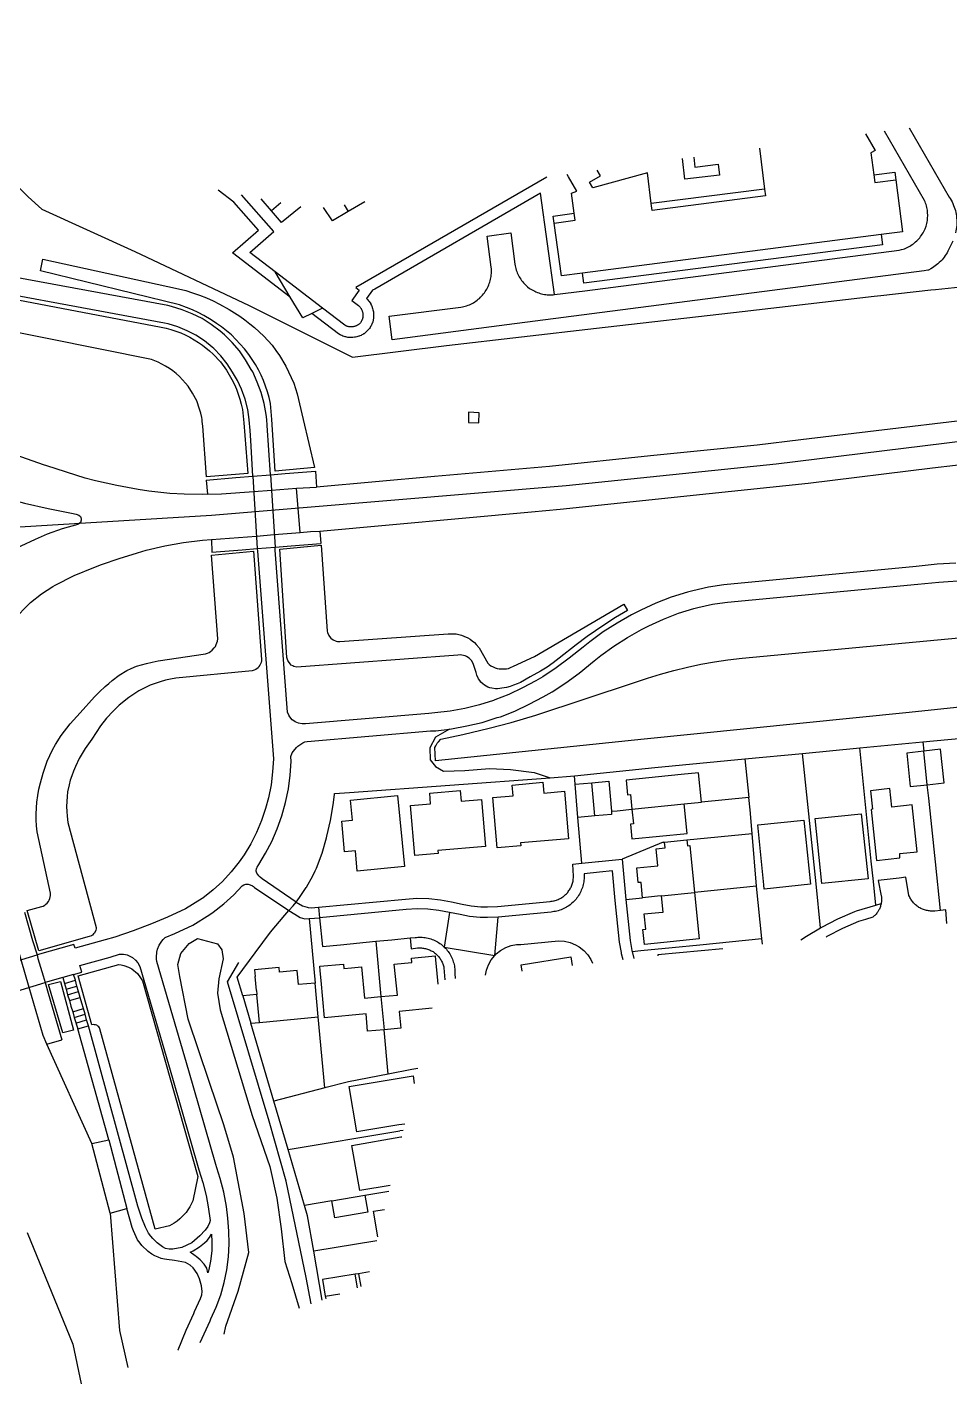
# Model space of a CAD drawing. Header units: millimetres. Extents: x 111502 to 977541, y 8702 to 1044108.
# Drawn here: x 974861.7 to 975017.2, y 473796.1 to 474024.7 of the extents above; entities that cross this region are included whole.
import ezdxf

# ---------------------------------------------------------------- set-up
doc = ezdxf.new("R2010")
doc.units = ezdxf.units.MM
doc.header["$LTSCALE"] = 0.25
doc.layers.add('X HVSS Site Background', color=8, linetype='Continuous')

# ---------------------------------------------------------------- blocks, each defined once
blk = doc.blocks.new('OS MAP')
at = {"layer": 'X HVSS Site Background'}
for points in [[(488208.02, 238421.15), (488240.8, 238426.6), (488338.35, 238440.75), (488422.7, 238451.2), (488500, 238459.55), (488543.45, 238464.25), (488546.75, 238464.25), (488565.75, 238465.85), (488580.23, 238468.04), (488608.38, 238475.17), (488636.65, 238481.55), (488674.55, 238483.85), (488734.3, 238488.9), (488769.7, 238492.55), (488830.45, 238500)], [(488681.15, 238496.48), (488681.05, 238498.15), (488680.9, 238499.95), (488680.9, 238500), (488680.65, 238501.7), (488680.2, 238503.4), (488679.6, 238505.1), (488678.95, 238506.55), (488678.1, 238508), (488677.2, 238509.4), (488676.1, 238510.75), (488674.95, 238511.95), (488674.65, 238512.2), (488673.35, 238513.25), (488671.9, 238514.2), (488670.45, 238514.95), (488668.85, 238515.6), (488667.25, 238516.1), (488666.65, 238516.25), (488625.4, 238523.85)], [(488684.5, 238490.7), (488683.95, 238499), (488683.85, 238500), (488683.75, 238500.85), (488683.4, 238502.7), (488682.9, 238504.55), (488682.25, 238506.3), (488681.5, 238508.05), (488681.25, 238508.45), (488680.3, 238510.05), (488679.25, 238511.55), (488678.05, 238512.95), (488676.75, 238514.25), (488676, 238514.9), (488674.5, 238516), (488672.95, 238517), (488671.3, 238517.8), (488669.6, 238518.5), (488667.8, 238519.05), (488667.2, 238519.2), (488623.85, 238527.2)], [(488621.72, 238566.13), (488621.25, 238565.85), (488621.5, 238565.5), (488629.98, 238553.85), (488638.22, 238542.94), (488643.67, 238537.51), (488645.96, 238535.43), (488661.62, 238528.34), (488680.9, 238519.22), (488698.33, 238510.51), (488714.18, 238512.49), (488739.46, 238515.41), (488763.97, 238518.19), (488786.25, 238520.77), (488787.36, 238520.89), (488795.8, 238521.84), (488796.58, 238521.93), (488801.9, 238522.46)], [(488732.37, 238521.05), (488737.45, 238521.7), (488790.43, 238528.53), (488790.87, 238528.64), (488791.11, 238528.71), (488791.34, 238528.79), (488791.57, 238528.88), (488791.79, 238528.98), (488792.02, 238529.09), (488792.23, 238529.21), (488792.44, 238529.34), (488792.65, 238529.48), (488792.85, 238529.62), (488793.04, 238529.77), (488793.23, 238529.93), (488793.42, 238530.1), (488793.59, 238530.28), (488793.76, 238530.46), (488793.92, 238530.64), (488794.07, 238530.84), (488794.22, 238531.04), (488794.35, 238531.24), (488794.48, 238531.46), (488794.6, 238531.67), (488794.71, 238531.89), (488794.81, 238532.12), (488794.98, 238532.58), (488795.05, 238532.81), (488795.11, 238533.05), (488795.16, 238533.29), (488795.2, 238533.54), (488795.23, 238533.78), (488795.25, 238534.03), (488795.26, 238534.28), (488795.26, 238534.52), (488795.25, 238534.77), (488795.23, 238535.02), (488795.2, 238535.26), (488795.16, 238535.51), (488795.11, 238535.75), (488795.05, 238535.99), (488794.99, 238536.23), (488794.91, 238536.46), (488794.82, 238536.69), (488794.72, 238536.92), (488787.97, 238548.61)], [(488792.16, 238549.18), (488798.89, 238537.48), (488799.06, 238537.22), (488799.22, 238536.94), (488799.36, 238536.67), (488799.5, 238536.38), (488799.62, 238536.09), (488799.73, 238535.8), (488799.83, 238535.5), (488799.92, 238535.2), (488799.99, 238534.89), (488800.05, 238534.59), (488800.1, 238534.28), (488800.14, 238533.96), (488800.16, 238533.65), (488800.17, 238533.34), (488800.17, 238533.02), (488800.15, 238532.71), (488800.13, 238532.39), (488800.08, 238532.08), (488800.03, 238531.77), (488799.96, 238531.47)], [(488784.76, 238548.17), (488786.39, 238545.34), (488785.7, 238544.94), (488786.17, 238541.23)], [(488755.83, 238544.23), (488756.03, 238542.55), (488759.93, 238543.02), (488760.15, 238541.19), (488754.35, 238540.48), (488753.93, 238543.97)], [(488766.91, 238545.74), (488767.78, 238538.81)], [(488748.67, 238536.39), (488748.01, 238541.55), (488738.82, 238539.03), (488738.27, 238539.98), (488740.09, 238541.04), (488739.53, 238542)], [(488786.17, 238541.23), (488789.74, 238541.69), (488789.91, 238540.39)], [(488731.09, 238540.85), (488698.9, 238522.23), (488699.46, 238521.78), (488698.18, 238520.08), (488699.3, 238519.2), (488699.37, 238519.15), (488699.43, 238519.09), (488699.49, 238519.03), (488699.55, 238518.97), (488699.6, 238518.91), (488699.65, 238518.84), (488699.7, 238518.78), (488699.75, 238518.71), (488699.79, 238518.63), (488699.83, 238518.56), (488699.87, 238518.48), (488699.9, 238518.41), (488699.93, 238518.33), (488699.96, 238518.25), (488699.99, 238518.17), (488700.01, 238518.09), (488700.03, 238518), (488700.04, 238517.92), (488700.05, 238517.84), (488700.06, 238517.75), (488700.07, 238517.67), (488700.07, 238517.58), (488700.07, 238517.5), (488700.07, 238517.41), (488700.06, 238517.33), (488700.05, 238517.25), (488700.03, 238517.16), (488700.02, 238517.08), (488700, 238517), (488699.97, 238516.92), (488699.94, 238516.84), (488699.91, 238516.76), (488699.88, 238516.69), (488699.84, 238516.61), (488699.8, 238516.54), (488699.76, 238516.47), (488699.7, 238516.39), (488699.65, 238516.32), (488699.59, 238516.26), (488699.53, 238516.2), (488699.47, 238516.14), (488699.41, 238516.09), (488699.35, 238516.03), (488699.28, 238515.98), (488699.21, 238515.94), (488699.14, 238515.89), (488699.06, 238515.85), (488698.99, 238515.81), (488698.91, 238515.78), (488698.83, 238515.75), (488698.75, 238515.72), (488698.67, 238515.69), (488698.59, 238515.67), (488698.51, 238515.65), (488698.42, 238515.64), (488698.34, 238515.62), (488698.26, 238515.61), (488698.17, 238515.61), (488698.09, 238515.61), (488698, 238515.61), (488697.92, 238515.61), (488697.83, 238515.62), (488697.75, 238515.63), (488697.67, 238515.64), (488697.59, 238515.66), (488697.5, 238515.68), (488697.42, 238515.7), (488697.34, 238515.73), (488697.27, 238515.76), (488697.19, 238515.8), (488697.12, 238515.84), (488697.04, 238515.88), (488693.23, 238518.79)], [(488735.7, 238534.76), (488735.23, 238538.13), (488736.13, 238538.46), (488734.73, 238540.88), (488734.48, 238541.32)], [(488786.17, 238541.23), (488786.34, 238539.93), (488789.91, 238540.39)], [(488789.91, 238540.39), (488791.04, 238531.63), (488787.43, 238531.17)], [(488687.83, 238520.64), (488678.07, 238528.08), (488682.44, 238531.92), (488678.3, 238536.63), (488675.68, 238538.66)], [(488685.27, 238524.86), (488680.98, 238528.13), (488683.68, 238530.51), (488685.03, 238531.7), (488679.61, 238537.87)], [(488684.67, 238535.16), (488682.93, 238537.2)], [(488732.37, 238521.05), (488729.98, 238538.13), (488702.08, 238521.99), (488701.71, 238521.78), (488700.67, 238520.39), (488700.7, 238520.36), (488700.76, 238520.3), (488700.88, 238520.19), (488701.03, 238520.01), (488701.08, 238519.94), (488701.13, 238519.88), (488701.3, 238519.64), (488701.38, 238519.48), (488701.42, 238519.41), (488701.5, 238519.24), (488701.57, 238519.08), (488701.62, 238518.96), (488701.65, 238518.88), (488701.71, 238518.71), (488701.76, 238518.5), (488701.81, 238518.31), (488701.83, 238518.14), (488701.84, 238518.05), (488701.85, 238517.96), (488701.87, 238517.78), (488701.87, 238517.58), (488701.87, 238517.5), (488701.87, 238517.3), (488701.85, 238517.11), (488701.83, 238516.94), (488701.81, 238516.85), (488701.79, 238516.75), (488701.72, 238516.46), (488701.66, 238516.29), (488701.63, 238516.21), (488701.58, 238516.09), (488701.51, 238515.93), (488701.43, 238515.76), (488701.36, 238515.65), (488701.27, 238515.48), (488701.15, 238515.33), (488701.03, 238515.15), (488700.86, 238514.99), (488700.8, 238514.93), (488700.69, 238514.81), (488700.63, 238514.76), (488700.52, 238514.65), (488700.25, 238514.46), (488700.18, 238514.42), (488700.07, 238514.34), (488699.91, 238514.26), (488699.76, 238514.18), (488699.54, 238514.09), (488699.46, 238514.06), (488699.38, 238514.03), (488699.21, 238513.97), (488699.03, 238513.92), (488698.83, 238513.87), (488698.74, 238513.86), (488698.67, 238513.85), (488698.37, 238513.81), (488698.17, 238513.81), (488698.09, 238513.81), (488698, 238513.81), (488697.82, 238513.81), (488697.62, 238513.83), (488697.53, 238513.84), (488697.34, 238513.87), (488697.18, 238513.91), (488697.09, 238513.93), (488696.88, 238513.98), (488696.67, 238514.06), (488696.51, 238514.13), (488696.34, 238514.21), (488696.27, 238514.25), (488696.24, 238514.27), (488695.95, 238514.45), (488691.44, 238517.89)], [(488767.78, 238538.81), (488748.67, 238536.39)], [(488767.78, 238538.81), (488767.92, 238537.67), (488748.81, 238535.25), (488748.67, 238536.39)], [(488686.25, 238536.52), (488684.67, 238535.16)], [(488689.62, 238535.84), (488686.33, 238533.22), (488684.67, 238535.16)], [(488697.58, 238535.05), (488694.94, 238533.51), (488693.43, 238535.72)], [(488696.92, 238536.2), (488697.58, 238535.05)], [(488700.38, 238536.67), (488697.58, 238535.05)], [(488732.3, 238533.07), (488732.13, 238534.26), (488735.7, 238534.76)], [(488732.3, 238533.07), (488735.87, 238533.57), (488735.7, 238534.76)], [(488737.07, 238524.68), (488733.54, 238524.22), (488732.3, 238533.07)], [(488799.48, 238530.06), (488798.66, 238528.37), (488798.52, 238528.11), (488798.37, 238527.86), (488798.21, 238527.62), (488798.04, 238527.38), (488797.86, 238527.15), (488797.68, 238526.92), (488797.48, 238526.71), (488797.21, 238526.44), (488796.99, 238526.24), (488796.77, 238526.06), (488796.54, 238525.88), (488796.3, 238525.71), (488796.05, 238525.55), (488795.8, 238525.41), (488795.38, 238525.19), (488795.3, 238525.17), (488794.64, 238525.04), (488724.3, 238515.93), (488705.01, 238513.43), (488704.49, 238517.43), (488716.58, 238518.94), (488716.83, 238518.98), (488717.07, 238519.04), (488717.31, 238519.1), (488717.55, 238519.17), (488717.79, 238519.26), (488718.02, 238519.35), (488718.25, 238519.45), (488718.47, 238519.57), (488718.69, 238519.69), (488718.91, 238519.82), (488719.12, 238519.95), (488719.32, 238520.1), (488719.52, 238520.26), (488719.71, 238520.42), (488719.89, 238520.59), (488720.07, 238520.77), (488720.23, 238520.95), (488720.41, 238521.16), (488720.56, 238521.36), (488720.7, 238521.56), (488720.84, 238521.78), (488720.96, 238521.99), (488721.08, 238522.21), (488721.19, 238522.44), (488721.29, 238522.67), (488721.37, 238522.9), (488721.45, 238523.14), (488721.52, 238523.38), (488721.58, 238523.63), (488721.63, 238523.87), (488721.67, 238524.12), (488721.7, 238524.37), (488721.72, 238524.62), (488721.73, 238524.87), (488721.73, 238525.12), (488721.72, 238525.37), (488721.69, 238525.67), (488720.99, 238530.91), (488724.98, 238531.45), (488725.7, 238526.2), (488725.75, 238525.91), (488725.8, 238525.67), (488725.85, 238525.43), (488725.92, 238525.19), (488726, 238524.96), (488726.09, 238524.73), (488726.19, 238524.5), (488726.3, 238524.28), (488726.41, 238524.07), (488726.54, 238523.85), (488726.67, 238523.65), (488726.81, 238523.44), (488726.96, 238523.25), (488727.12, 238523.06), (488727.28, 238522.88), (488727.45, 238522.7), (488727.63, 238522.53), (488727.82, 238522.37), (488728.17, 238522.1), (488728.37, 238521.97), (488728.58, 238521.84), (488728.8, 238521.72), (488729.02, 238521.61), (488729.24, 238521.51), (488729.47, 238521.41), (488729.7, 238521.33), (488729.93, 238521.25), (488730.17, 238521.19), (488730.41, 238521.13), (488730.65, 238521.09), (488730.9, 238521.05), (488731.14, 238521.03), (488731.39, 238521.01), (488731.63, 238521), (488731.88, 238521.01), (488732.13, 238521.02), (488732.37, 238521.05)], [(488787.43, 238531.17), (488737.07, 238524.68)], [(488787.43, 238531.17), (488787.65, 238529.45), (488737.29, 238522.96), (488737.07, 238524.68)], [(488627.7, 238522.85), (488666.05, 238515.55), (488666.9, 238515.4), (488667.7, 238515.15), (488668.55, 238514.9), (488669.35, 238514.6), (488670.1, 238514.25), (488670.9, 238513.9), (488671.65, 238513.45), (488672.35, 238513), (488673.05, 238512.5), (488674.2, 238511.6), (488674.85, 238511), (488676.05, 238509.7), (488677.05, 238508.3), (488677.55, 238507.55), (488677.95, 238506.75), (488678.4, 238505.9), (488678.75, 238505.1), (488679.05, 238504.25), (488679.3, 238503.45), (488679.55, 238502.6), (488679.75, 238501.7), (488679.95, 238500), (488680, 238499.45), (488680.65, 238490.9), (488673.7, 238490.35)], [(488673.7, 238490.35), (488673.1, 238498.9), (488673, 238499.65), (488672.95, 238500), (488672.9, 238500.35), (488672.75, 238501.05), (488672.55, 238501.75), (488672.05, 238503.15), (488671.35, 238504.45), (488670.6, 238505.6), (488670.15, 238506.15), (488669.15, 238507.25), (488668.6, 238507.75), (488668.05, 238508.2), (488667.45, 238508.6), (488666.8, 238509), (488666.2, 238509.35), (488665.55, 238509.65), (488664.45, 238510.1), (488637.85, 238515.45)], [(488691.9, 238491.9), (488685.25, 238491.3), (488684.7, 238500), (488684.5, 238502.7), (488684.25, 238503.7), (488684, 238504.65), (488683.3, 238506.55), (488682.9, 238507.45), (488682.45, 238508.35), (488681.95, 238509.25), (488680.85, 238510.95), (488680.1, 238511.9), (488679.4, 238512.7), (488678.65, 238513.5), (488677.9, 238514.25), (488677.1, 238514.95), (488676.25, 238515.6), (488675.4, 238516.2), (488674.5, 238516.8), (488673.25, 238517.55), (488672.3, 238518.05), (488671.35, 238518.5), (488670.35, 238518.9), (488669.15, 238519.35), (488645.7, 238525.05), (488646.1, 238527)], [(488646.1, 238527), (488669, 238522.05), (488670.2, 238521.75), (488671.35, 238521.35), (488672.55, 238520.95), (488673.7, 238520.5), (488674.8, 238520), (488675.9, 238519.45), (488677.5, 238518.55), (488678.4, 238518), (488679.3, 238517.4), (488680.15, 238516.8), (488681, 238516.15), (488681.8, 238515.5), (488682.6, 238514.8), (488683.35, 238514.05), (488684.75, 238512.5), (488685.4, 238511.65), (488686, 238510.8), (488687.1, 238509), (488688, 238507.1), (488688.4, 238506.1), (488689, 238504.35), (488690, 238500), (488691.9, 238491.9)], [(488687.83, 238520.64), (488685.27, 238524.86)], [(488693.23, 238518.79), (488685.27, 238524.86)], [(488691.44, 238517.89), (488689.95, 238517.14), (488687.83, 238520.64)], [(488693.23, 238518.79), (488691.44, 238517.89)], [(488800, 238475.8), (488796.85, 238475.6), (488793.3, 238475.25), (488760.9, 238472.15), (488758.3, 238471.75), (488755.7, 238471.15), (488754.75, 238470.9), (488752.05, 238470.05), (488749.45, 238469.05), (488746.9, 238467.85), (488745.35, 238467.1), (488742.9, 238465.7), (488740.55, 238464.2), (488738.3, 238462.5), (488737.2, 238461.65), (488734.85, 238459.75), (488732.65, 238458.15), (488730.4, 238456.65), (488729.2, 238455.95), (488726.95, 238454.75), (488724.65, 238453.65), (488722.3, 238452.75), (488722.1, 238452.65), (488719.7, 238451.9), (488717.25, 238451.3), (488714.75, 238450.85), (488712.2, 238450.55), (488711.2, 238450.45), (488690.4, 238448.7), (488689.8, 238448.7), (488689.2, 238448.8), (488688.65, 238449.05), (488688.4, 238449.2), (488688.15, 238449.4), (488687.75, 238449.9), (488687.6, 238450.15), (488687.35, 238450.7), (488685.3, 238478), (488685.25, 238478.5)], [(488692.8, 238481.2), (488728.5, 238484.45), (488733.3, 238484.9), (488758.45, 238487.55), (488775.1, 238489.25), (488796.05, 238491.85), (488811.55, 238493.65), (488827.75, 238495.95), (488842.65, 238497.85), (488846.05, 238498.35), (488857.1, 238500), (488866.4, 238501.4), (488886.65, 238504.35)], [(488818.86, 238502.14), (488806.35, 238500.45), (488802.6, 238500), (488786.6, 238498.1), (488773.85, 238496.55), (488766.5, 238495.7), (488748.55, 238493.9), (488731.5, 238492.05), (488712.15, 238490.4), (488692.25, 238488.6)], [(488717.84, 238499.47), (488719.6, 238499.41), (488719.66, 238501.15), (488717.89, 238501.21), (488717.84, 238499.47)], [(488673.85, 238487.4), (488673.1, 238487.35), (488669.95, 238487.4), (488667.55, 238487.5), (488664, 238487.9), (488662.2, 238488.2), (488658.6, 238488.85), (488655, 238489.65), (488653.25, 238490.1), (488646.8, 238492.2), (488646.25, 238492.35), (488639.7, 238494.65), (488633.2, 238497.1), (488626.75, 238499.75), (488626.52, 238499.85)], [(488681.5, 238490.45), (488681.15, 238496.48)], [(488684.5, 238490.7), (488686.95, 238490.9), (488692.05, 238491.3)], [(488692.05, 238491.3), (488692.25, 238488.6)], [(488673.65, 238489.8), (488678.65, 238490.2), (488681.5, 238490.45)], [(488673.65, 238489.8), (488673.85, 238487.4)], [(488681.5, 238490.45), (488684.5, 238490.7)], [(488681.5, 238490.45), (488682.25, 238478.25)], [(488684.5, 238490.7), (488685.25, 238478.5)], [(488636.1, 238488), (488639.95, 238486.75), (488643.05, 238485.9), (488647, 238485), (488650.95, 238484.2), (488651.75, 238484.05), (488652.2, 238483.9), (488652.45, 238483.65), (488652.55, 238483.5), (488652.6, 238483.2), (488652.6, 238483.05), (488652.55, 238482.85), (488652.5, 238482.7), (488652.25, 238482.45), (488652, 238482.3), (488649.4, 238481.55), (488646.85, 238480.65), (488644.85, 238479.8), (488642.4, 238478.65), (488640.05, 238477.35), (488638.85, 238476.6)], [(488673.85, 238487.4), (488676.25, 238487.45), (488681.66, 238487.86), (488684.66, 238488.09), (488688.85, 238488.4)], [(488688.85, 238488.4), (488692.25, 238488.6)], [(488689.48, 238480.96), (488688.85, 238488.4)], [(488638.75, 238462.15), (488639.75, 238463.9), (488640.75, 238465.45), (488641.9, 238466.95), (488643.2, 238468.3), (488644.05, 238469.15), (488645.9, 238470.6), (488647.8, 238471.85), (488648.2, 238472.1), (488651.4, 238473.7), (488654.7, 238475.05), (488656, 238475.55), (488659, 238476.6), (488662.05, 238477.55), (488663.55, 238477.95), (488666.7, 238478.7), (488669.85, 238479.25), (488673.05, 238479.65), (488674.55, 238479.75)], [(488674.55, 238479.75), (488682.12, 238480.36), (488685.12, 238480.6), (488689.48, 238480.96)], [(488674.55, 238479.75), (488674.6, 238477.65)], [(488689.48, 238480.96), (488691.25, 238481.1), (488692.8, 238481.2)], [(488692.8, 238481.2), (488693, 238479.1)], [(488674.55, 238477.15), (488681.6, 238477.8), (488682.95, 238459.55), (488682.95, 238459.3), (488682.9, 238459.05), (488682.8, 238458.8), (488682.7, 238458.6), (488682.55, 238458.35), (488682.4, 238458.15), (488682, 238457.85), (488681.75, 238457.75), (488681.4, 238457.65), (488668.55, 238456.4), (488667.65, 238456.25), (488666.8, 238456.05), (488665.9, 238455.8), (488664.2, 238455.2), (488662.3, 238454.25), (488660.6, 238453.15), (488659, 238451.85), (488657.95, 238450.85), (488656.85, 238449.65), (488655.85, 238448.35), (488654.35, 238446.15), (488653.25, 238444.55), (488652.25, 238442.85), (488651.6, 238441.5), (488651.3, 238440.75), (488651, 238439.95), (488650.75, 238439.2), (488650.55, 238438.4), (488650.3, 238437.25), (488650.2, 238436.45), (488650.15, 238435.6), (488650.1, 238434.8), (488650.15, 238433.95), (488650.2, 238433.15), (488650.35, 238432.1), (488655.1, 238414.4), (488655.1, 238414.15), (488655.05, 238413.95), (488654.8, 238413.45), (488654.65, 238413.3), (488654.5, 238413.1), (488654.3, 238413), (488653.95, 238412.85), (488645.45, 238410.45), (488643.5, 238417.25)], [(488682.25, 238478.25), (488682.3, 238477.8), (488685, 238442.8), (488684.85, 238440.6), (488684.6, 238438.4), (488684.15, 238436.25), (488683.65, 238434.45), (488682.95, 238432.4), (488682.15, 238430.4), (488681.15, 238428.5), (488680.05, 238426.65), (488679.2, 238425.45), (488677.85, 238423.75), (488676.4, 238422.15), (488674.8, 238420.7), (488673.1, 238419.35), (488672.95, 238419.25), (488670.15, 238417.5), (488667.15, 238416.1), (488664.45, 238415), (488661.35, 238413.8), (488658.25, 238412.75), (488656.65, 238412.3), (488651.55, 238410.9), (488651.35, 238411.5), (488645.15, 238409.75)], [(488674.6, 238477.65), (488679.7, 238478.05), (488682.25, 238478.25)], [(488682.25, 238478.25), (488685.25, 238478.5)], [(488685.25, 238478.5), (488687.95, 238478.7), (488693, 238479.1)], [(488744.05, 238468.9), (488744.65, 238467.8), (488742.65, 238466.6), (488740.7, 238465.35), (488737.85, 238463.4), (488736, 238462), (488733.15, 238459.75), (488732.15, 238459), (488731.1, 238458.25), (488730, 238457.6), (488728.25, 238456.6), (488726.6, 238455.7), (488726.05, 238455.45), (488725.45, 238455.2), (488724.9, 238455), (488724.25, 238454.85), (488723.9, 238454.8), (488723.5, 238454.7), (488723.15, 238454.65), (488722.75, 238454.6), (488722.4, 238454.6), (488721.8, 238454.7), (488721.45, 238454.8), (488721.15, 238454.9), (488720.85, 238455.05), (488720.55, 238455.25), (488720.3, 238455.45), (488719.95, 238455.75), (488719.75, 238456), (488719.55, 238456.3), (488719.25, 238456.9), (488719.15, 238457.35), (488718.65, 238458.9), (488718.35, 238459.4), (488717.95, 238459.8), (488717.55, 238460.05), (488717.3, 238460.15), (488717, 238460.25), (488716.75, 238460.3), (488716.45, 238460.35), (488716.05, 238460.3), (488688.95, 238458.25), (488688.45, 238458.35), (488688.25, 238458.5), (488688, 238458.6), (488687.8, 238458.8), (488687.5, 238459.2), (488687.4, 238459.4), (488687.25, 238459.9), (488686.05, 238478.15), (488693.05, 238478.8)], [(488693.05, 238478.8), (488694.05, 238464.35), (488694.1, 238464.1), (488694.3, 238463.6), (488694.45, 238463.4), (488694.65, 238463.15), (488695.05, 238462.85), (488695.55, 238462.65), (488695.8, 238462.6), (488696.15, 238462.6), (488714.45, 238463.85), (488714.9, 238463.9), (488715.35, 238463.9), (488715.8, 238463.85), (488716.7, 238463.65), (488717.1, 238463.5), (488717.75, 238463.2), (488718.15, 238462.95), (488718.5, 238462.7), (488718.85, 238462.4), (488719.15, 238462.1), (488719.65, 238461.5), (488721.1, 238458.95), (488721.35, 238458.7), (488721.65, 238458.5), (488722, 238458.3), (488722.35, 238458.15), (488722.7, 238458.05), (488723.05, 238458), (488723.5, 238457.95), (488723.85, 238457.95), (488724.25, 238458), (488724.6, 238458.05), (488724.95, 238458.2), (488725.45, 238458.4), (488729, 238460.05), (488744.05, 238468.9)], [(488643.5, 238417.25), (488645.95, 238417.9), (488646.2, 238418), (488646.45, 238418.15), (488646.65, 238418.3), (488646.85, 238418.5), (488647.05, 238418.75), (488647.2, 238419), (488647.3, 238419.25), (488647.4, 238419.75), (488647.4, 238420.15), (488645.15, 238430.5), (488645.05, 238431.5), (488645, 238432.55), (488645, 238433.55), (488645.1, 238435.5), (488645.25, 238436.6), (488645.45, 238437.7), (488645.7, 238438.75), (488646.15, 238440.4), (488646.85, 238442.4), (488647.75, 238444.3), (488648.25, 238445.25), (488649.2, 238446.75), (488650.75, 238448.7), (488652.4, 238450.55), (488654.8, 238453.25), (488655.65, 238454.1), (488656.65, 238455), (488657.25, 238455.5), (488657.8, 238456), (488659, 238456.9), (488660.3, 238457.7), (488661, 238458.05), (488661.9, 238458.4), (488663.6, 238458.9), (488664.55, 238459.1), (488665.55, 238459.3), (488673.55, 238460.5), (488673.85, 238460.6), (488674.15, 238460.75), (488674.4, 238460.9), (488674.65, 238461.1), (488675, 238461.5), (488675.2, 238461.75), (488675.35, 238462.05), (488675.55, 238462.65), (488675.6, 238463.05), (488674.55, 238477.15)], [(488714.67, 238447.81), (488715, 238447.85), (488717.6, 238448.35), (488720.15, 238448.95), (488722.7, 238449.75), (488723.25, 238449.9), (488725.7, 238450.85), (488728.1, 238452), (488730.45, 238453.25), (488731.95, 238454.1), (488734.25, 238455.6), (488736.5, 238457.25), (488739.05, 238459.3), (488740.15, 238460.2), (488742.35, 238461.8), (488744.65, 238463.25), (488747, 238464.6), (488748.25, 238465.25), (488750.75, 238466.35), (488753.25, 238467.35), (488755.85, 238468.15), (488756.5, 238468.3), (488759, 238468.85), (488761.05, 238469.15), (488761.5, 238469.2), (488793.6, 238472.25), (488797.15, 238472.6), (488801.9, 238472.9)], [(488713.2, 238446.1), (488716.9, 238446.9), (488721.35, 238447.95), (488725.05, 238448.95), (488729.2, 238450.15), (488745.85, 238455.65), (488748.05, 238456.4), (488750.25, 238457.05), (488752.5, 238457.7), (488754.8, 238458.25), (488757.05, 238458.75), (488759.35, 238459.15), (488761.6, 238459.5), (488764, 238459.8), (488812.5, 238464.3)], [(488893.85, 238462.05), (488894.05, 238460.8), (488842.85, 238455.95), (488791.55, 238450.55), (488747.45, 238446.15), (488712.3, 238442.45), (488712.2, 238444.7), (488712.35, 238445), (488712.6, 238445.45), (488712.8, 238445.7), (488713.2, 238446.1)], [(488688.79, 238418.66), (488683.09, 238422.59), (488682.76, 238422.88), (488682.54, 238423.1), (488682.33, 238423.33), (488682.18, 238423.56), (488682.09, 238423.85), (488682.1, 238424.12), (488682.13, 238424.23), (488682.13, 238424.24), (488682.19, 238424.44), (488682.22, 238424.53), (488682.5, 238425), (488683.65, 238426.9), (488684.7, 238428.9), (488685.6, 238431), (488686.4, 238433.2), (488687, 238435.45), (488687.5, 238437.75), (488687.8, 238440.05), (488687.95, 238442.35), (488687.9, 238443.2), (488688.15, 238443.8), (488688.35, 238444.1), (488688.85, 238444.7), (488689.1, 238444.95), (488689.6, 238445.3), (488689.95, 238445.5), (488690.3, 238445.65), (488690.65, 238445.75), (488711.45, 238447.5), (488712.35, 238447.55), (488714.67, 238447.81)], [(488714.67, 238447.81), (488712.31, 238446.45), (488711.34, 238444.65), (488711.41, 238442.65), (488712.3, 238441.53), (488713.63, 238440.74), (488717.24, 238440.84), (488721.39, 238441.19), (488724.96, 238441.01), (488728.92, 238440.51), (488731.62, 238439.62)], [(488794.43, 238445.65), (488805.92, 238446.74), (488817.93, 238448.82)], [(488783.83, 238444.64), (488794.43, 238445.65)], [(488794.43, 238445.65), (488794.59, 238444.1)], [(488764.46, 238442.81), (488774.18, 238443.73)], [(488774.18, 238443.73), (488783.83, 238444.64)], [(488776.45, 238421.76), (488774.18, 238443.73)], [(488785.75, 238425.56), (488783.83, 238444.64)], [(488794.59, 238444.1), (488791.72, 238443.79), (488792.33, 238438.13), (488795.19, 238438.44)], [(488795.19, 238438.44), (488798.05, 238438.74), (488797.44, 238444.41), (488794.59, 238444.1)], [(488795.19, 238438.44), (488794.59, 238444.1)], [(488735.71, 238439.92), (488749.26, 238441.37), (488764.46, 238442.81)], [(488764.46, 238442.81), (488765.13, 238436.29)], [(488688.79, 238418.66), (488689.39, 238419.43), (488690.52, 238421.12), (488690.57, 238421.2), (488691.6, 238423.06), (488692.01, 238423.93), (488692.23, 238424.4), (488693.18, 238426.93), (488693.93, 238429.52), (488694, 238429.78), (488694.6, 238432.42), (488695.05, 238435.08), (488695.25, 238436.82), (488695.26, 238436.94), (488697.83, 238437.13), (488731.62, 238439.62)], [(488734.02, 238437.34), (488734.72, 238429.34), (488726.63, 238428.64), (488726.67, 238428.14), (488722.72, 238427.79), (488721.99, 238436.29), (488725.39, 238436.59), (488725.23, 238438.39), (488730.42, 238438.85), (488730.58, 238437.04), (488734.02, 238437.34)], [(488731.62, 238439.62), (488735.71, 238439.92)], [(488735.83, 238438.52), (488735.71, 238439.92)], [(488735.83, 238438.52), (488738.66, 238438.77)], [(488738.66, 238438.77), (488741.5, 238439.02), (488741.94, 238433.97)], [(488739.15, 238433.19), (488738.66, 238438.77)], [(488757.13, 238435.49), (488756.64, 238440.43), (488753.72, 238440.14), (488744.42, 238439.22), (488744.66, 238436.73), (488745.16, 238436.78), (488745.41, 238434.32)], [(488707.07, 238424.67), (488699.11, 238423.9), (488698.79, 238427.28), (488696.99, 238427.11), (488696.49, 238432.29), (488698.29, 238432.46), (488697.96, 238435.84), (488705.92, 238436.61), (488707.07, 238424.67)], [(488720.03, 238435.97), (488720.73, 238428.04), (488712.71, 238427.34), (488712.76, 238426.85), (488708.84, 238426.5), (488708.11, 238434.92), (488711.48, 238435.22), (488711.32, 238437), (488716.46, 238437.46), (488716.62, 238435.67), (488720.03, 238435.97)], [(488736.31, 238432.94), (488735.83, 238438.52)], [(488765.13, 238436.29), (488757.13, 238435.49)], [(488765.67, 238430.24), (488765.34, 238434.23), (488765.13, 238436.29)], [(488785.98, 238434.31), (488785.74, 238434.28), (488786.61, 238425.65), (488790.56, 238426.14), (488790.56, 238426.84), (488793.47, 238427.11), (488792.65, 238435.06), (488789.24, 238434.67), (488788.89, 238437.79), (488785.63, 238437.42), (488785.98, 238434.31)], [(488797.43, 238417.26), (488796.57, 238425.42), (488795.43, 238436.17), (488795.19, 238438.44)], [(488741.94, 238433.97), (488742.91, 238434.07)], [(488742.91, 238434.07), (488745.41, 238434.32)], [(488745.41, 238434.32), (488745.65, 238431.87), (488745.15, 238431.82), (488745.4, 238429.33), (488754.7, 238430.25), (488754.21, 238435.2)], [(488745.41, 238434.32), (488754.21, 238435.2)], [(488754.21, 238435.2), (488757.13, 238435.49)], [(488739.15, 238433.19), (488736.31, 238432.94)], [(488736.97, 238425.22), (488736.31, 238432.94)], [(488741.94, 238433.97), (488741.99, 238433.44), (488739.15, 238433.19)], [(488767.65, 238421.56), (488766.61, 238431.68), (488774.36, 238432.48), (488775.48, 238421.66), (488767.72, 238420.86), (488767.65, 238421.56)], [(488784.07, 238433.53), (488785.2, 238422.61), (488777.44, 238421.8), (488776.31, 238432.73), (488784.07, 238433.53)], [(488754.68, 238429.15), (488765.67, 238430.24)], [(488766.4, 238421.33), (488765.67, 238430.24)], [(488750.69, 238428.76), (488743.74, 238425.89)], [(488747.21, 238419.4), (488746.95, 238421.99), (488746.46, 238421.94), (488746.21, 238424.42), (488749.79, 238424.78), (488749.5, 238427.63), (488751.02, 238427.78), (488750.92, 238428.78)], [(488750.69, 238428.76), (488750.92, 238428.78)], [(488750.92, 238428.78), (488754.68, 238429.15)], [(488754.68, 238429.15), (488754.78, 238428.16), (488755.18, 238428.2), (488755.97, 238420.28)], [(488692.59, 238417.8), (488707.22, 238419.18), (488709.15, 238419.31), (488711.15, 238419.27), (488713.13, 238419.05), (488715.02, 238418.68), (488716.81, 238418.32), (488718.29, 238418.04), (488719.93, 238417.88), (488721.07, 238417.85), (488722.75, 238417.94), (488731.61, 238418.78), (488731.8, 238418.8), (488731.97, 238418.83), (488732.18, 238418.86), (488732.31, 238418.89), (488732.49, 238418.94), (488732.68, 238419), (488732.8, 238419.04), (488732.97, 238419.11), (488733.16, 238419.19), (488733.31, 238419.27), (488733.45, 238419.35), (488733.62, 238419.45), (488733.76, 238419.54), (488733.87, 238419.62), (488734.11, 238419.81), (488734.24, 238419.94), (488734.39, 238420.07), (488734.49, 238420.18), (488734.58, 238420.29), (488734.68, 238420.43), (488734.79, 238420.59), (488734.91, 238420.75), (488734.99, 238420.9), (488735.07, 238421.04), (488735.15, 238421.19), (488735.22, 238421.35), (488735.28, 238421.51), (488735.33, 238421.67), (488735.39, 238421.86), (488735.44, 238422.04), (488735.48, 238422.2), (488735.51, 238422.38), (488735.53, 238422.51), (488735.55, 238422.73), (488735.56, 238422.89), (488735.56, 238423.02), (488735.45, 238425.07), (488736.97, 238425.22)], [(488736.97, 238425.22), (488739.79, 238425.5), (488739.82, 238425.5), (488743.74, 238425.89)], [(488743.74, 238425.89), (488744.4, 238419.12)], [(488786.1, 238422.14), (488785.75, 238425.56)], [(488743.93, 238408.93), (488743.67, 238409.94), (488743.63, 238410.15), (488743.31, 238411.92), (488742.61, 238418.94), (488742.12, 238423.92), (488739.97, 238423.71), (488737.34, 238423.45), (488737.36, 238423.07), (488737.36, 238422.82), (488737.34, 238422.58), (488737.32, 238422.33), (488737.29, 238422.09), (488737.24, 238421.84), (488737.19, 238421.6), (488737.12, 238421.36), (488737.05, 238421.12), (488736.97, 238420.89), (488736.88, 238420.66), (488736.78, 238420.43), (488736.67, 238420.21), (488736.55, 238419.99), (488736.42, 238419.78), (488736.28, 238419.57), (488736.14, 238419.37), (488735.99, 238419.17), (488735.83, 238418.98), (488735.66, 238418.8), (488735.48, 238418.63), (488735.3, 238418.46), (488734.98, 238418.2), (488734.78, 238418.05), (488734.57, 238417.92), (488734.36, 238417.79), (488734.14, 238417.67), (488733.92, 238417.56), (488733.69, 238417.46), (488733.46, 238417.36), (488733.23, 238417.28), (488732.99, 238417.21), (488732.75, 238417.14), (488732.51, 238417.09), (488732.26, 238417.05), (488732.02, 238417.01), (488731.77, 238416.99), (488722.88, 238416.14)], [(488797.43, 238417.26), (488796.44, 238417.16), (488796.26, 238417.15), (488796.09, 238417.14), (488795.91, 238417.14), (488795.74, 238417.15), (488795.56, 238417.17), (488795.39, 238417.19), (488795.21, 238417.22), (488795.04, 238417.26), (488794.87, 238417.3), (488794.7, 238417.35), (488794.53, 238417.41), (488794.37, 238417.47), (488794.1, 238417.6), (488793.94, 238417.68), (488793.79, 238417.77), (488793.65, 238417.87), (488793.5, 238417.97), (488793.36, 238418.08), (488793.23, 238418.19), (488793.1, 238418.31), (488792.97, 238418.44), (488792.85, 238418.56), (488792.74, 238418.7), (488792.63, 238418.84), (488792.53, 238418.98), (488792.43, 238419.13), (488792.34, 238419.28), (488792.25, 238419.43), (488792.17, 238419.59), (488792.09, 238419.78), (488791.57, 238422.85), (488790.47, 238422.72), (488786.91, 238422.3), (488787.42, 238419.74), (488787.45, 238419.59), (488787.46, 238419.44), (488787.47, 238419.28), (488787.48, 238419.13), (488787.47, 238418.98), (488787.47, 238418.82), (488787.45, 238418.67), (488787.43, 238418.51), (488787.41, 238418.42)], [(488672.64, 238344.44), (488674.3, 238348.1), (488674.45, 238348.4), (488675.35, 238350.4), (488676.1, 238352.45), (488676.7, 238354.55), (488677.15, 238356.7), (488677.4, 238358.85), (488677.5, 238361.05), (488677.45, 238363.2), (488677.3, 238365.4), (488677.05, 238367.35), (488676.6, 238369.75), (488676, 238372.1), (488675.45, 238373.9), (488675.3, 238374.45), (488670.7, 238390.2), (488665.35, 238408.65), (488665.3, 238409.05), (488665.25, 238409.4), (488665.35, 238410.2), (488665.45, 238410.7), (488665.75, 238411.4), (488665.95, 238411.75), (488666.15, 238412.05), (488666.4, 238412.35), (488666.75, 238412.7), (488668.35, 238413.35), (488671.4, 238414.8), (488674.25, 238416.55), (488674.85, 238416.95), (488676.6, 238418.35), (488678.3, 238419.9), (488679.73, 238421.43), (488679.99, 238421.58), (488680.34, 238421.71), (488680.71, 238421.71), (488681.09, 238421.58), (488681.43, 238421.42), (488681.62, 238421.28), (488681.82, 238421.12), (488687.6, 238417.25)], [(488766.4, 238421.33), (488755.97, 238420.28)], [(488767.3, 238412.53), (488766.4, 238421.33)], [(488777.22, 238414.32), (488776.45, 238421.76)], [(488786.5, 238418.15), (488786.1, 238422.14)], [(488687.6, 238417.25), (488688.29, 238418.01), (488688.79, 238418.66)], [(488688.79, 238418.66), (488689.88, 238418.03), (488690.68, 238417.79), (488690.83, 238417.77), (488691.34, 238417.7), (488692.59, 238417.8)], [(488744.4, 238419.12), (488747.21, 238419.4)], [(488744.4, 238419.12), (488745.09, 238412.17)], [(488750.4, 238419.72), (488749.7, 238419.65), (488747.21, 238419.4)], [(488755.97, 238420.28), (488756.75, 238412.47), (488747.5, 238411.54), (488747.25, 238414.03), (488747.75, 238414.08), (488747.49, 238416.66), (488749.97, 238416.91), (488750.67, 238416.98), (488750.4, 238419.72)], [(488750.4, 238419.72), (488755.97, 238420.28)], [(488787.41, 238418.42), (488787.4, 238418.36), (488787.37, 238418.21), (488787.33, 238418.06), (488787.28, 238417.91), (488787.23, 238417.77), (488787.17, 238417.63), (488787.11, 238417.48), (488787.04, 238417.35), (488786.93, 238417.14), (488786.84, 238417.01), (488786.75, 238416.89), (488786.66, 238416.77), (488786.56, 238416.65), (488786.45, 238416.53), (488786.34, 238416.43), (488786.23, 238416.32), (488786.11, 238416.22), (488785.99, 238416.12), (488784.76, 238415.75), (488783.6, 238415.4), (488780.9, 238414.2), (488778.28, 238412.85), (488778.12, 238412.76)], [(488783.28, 238417.18), (488786.5, 238418.15)], [(488786.5, 238418.15), (488787.41, 238418.42)], [(488646.8, 238394.7), (488646.15, 238396.15), (488643.81, 238404.28), (488642.46, 238408.94), (488640.8, 238414.7), (488640.45, 238416.2)], [(488643, 238416.95), (488644.4, 238412.2), (488645.15, 238409.75)], [(488679.81, 238402.86), (488678.87, 238406.03), (488681.91, 238410.1), (488684.51, 238413.59), (488686.91, 238416.48), (488687.6, 238417.25)], [(488687.6, 238417.25), (488688.59, 238416.62), (488689.47, 238416.08), (488690.29, 238415.83), (488691.01, 238415.87)], [(488691.01, 238415.87), (488691.89, 238415.94)], [(488691.01, 238415.87), (488692.01, 238405.02)], [(488691.89, 238415.94), (488692.76, 238416.01)], [(488692.59, 238417.8), (488692.76, 238416.01)], [(488714.67, 238416.91), (488712.86, 238417.27), (488711.03, 238417.47), (488709.19, 238417.51), (488707.36, 238417.39), (488692.76, 238416.01)], [(488692.76, 238416.01), (488693.25, 238411.19)], [(488714.67, 238416.91), (488713.79, 238411.08)], [(488722.88, 238416.14), (488721.09, 238416.05), (488719.82, 238416.08), (488718.04, 238416.26), (488716.47, 238416.55), (488714.67, 238416.91)], [(488722.28, 238409.68), (488722.88, 238416.14)], [(488777.22, 238414.32), (488777.41, 238414.43), (488780.12, 238415.82), (488782.97, 238417.09), (488783.28, 238417.18)], [(488798.46, 238415.03), (488798.34, 238417.36), (488797.43, 238417.26)], [(488773.87, 238412.28), (488774.84, 238412.92), (488777.22, 238414.32)], [(488676.67, 238345.84), (488676.95, 238347.18), (488679.04, 238353.06), (488680.83, 238359.58), (488680.04, 238366.2), (488678.28, 238375.68), (488676.6, 238381.12), (488674.15, 238388.43), (488670.64, 238398.95), (488669.22, 238406.12), (488668.86, 238408.15), (488669.36, 238409.99), (488670.77, 238411.69), (488672.21, 238412.54), (488675.54, 238411.65), (488676.29, 238410.62), (488676.51, 238409.08), (488675.77, 238405.74), (488675.56, 238403.33), (488675.98, 238400.48), (488681.39, 238382.69), (488684.36, 238374.08), (488685.57, 238368.76), (488686.29, 238363.62), (488686.93, 238358.11), (488688.07, 238354.36), (488689.31, 238350.24)], [(488693.25, 238411.19), (488696.3, 238411.48)], [(488696.3, 238411.48), (488702.23, 238412.05)], [(488702.23, 238412.05), (488704.94, 238412.31), (488708.02, 238412.61)], [(488702.23, 238412.05), (488703.11, 238402.73)], [(488708.02, 238412.61), (488708.87, 238412.69), (488709.11, 238412.72), (488709.35, 238412.74), (488709.6, 238412.74), (488709.84, 238412.74), (488710.08, 238412.73), (488710.32, 238412.71), (488710.57, 238412.67), (488710.8, 238412.63), (488711.04, 238412.58), (488711.28, 238412.52), (488711.51, 238412.45), (488711.74, 238412.37), (488711.97, 238412.28), (488712.19, 238412.18), (488712.41, 238412.07), (488712.62, 238411.96), (488712.83, 238411.83), (488713.04, 238411.7), (488713.23, 238411.56), (488713.43, 238411.4), (488713.62, 238411.24), (488713.79, 238411.08)], [(488708.02, 238412.61), (488708.2, 238410.8)], [(488722.28, 238409.68), (488722.53, 238409.93), (488723.28, 238410.53), (488724.13, 238410.99), (488725.03, 238411.32), (488725.98, 238411.49), (488726.66, 238411.52), (488733.06, 238412.13), (488734.04, 238412.07), (488734.99, 238411.85), (488735.9, 238411.48), (488736.52, 238411.13), (488737.29, 238410.52), (488737.95, 238409.79), (488738.48, 238408.97), (488738.76, 238408.36)], [(488745.09, 238412.17), (488745.4, 238410.48), (488745.43, 238410.34), (488745.43, 238410.33)], [(488752.18, 238411.01), (488756.85, 238411.48), (488767.3, 238412.53)], [(488767.4, 238411.56), (488767.3, 238412.53)], [(488633.65, 238406.3), (488645.15, 238409.75)], [(488645.15, 238409.75), (488645.3, 238409.15), (488646.15, 238406.25), (488646.5, 238405.1)], [(488651.3, 238406.45), (488652.7, 238406.85), (488652.35, 238408), (488657.45, 238409.4), (488659.05, 238409.9), (488659.7, 238409.9), (488660.05, 238409.85), (488660.35, 238409.8), (488661.25, 238409.35), (488661.75, 238408.9), (488662.15, 238408.4), (488662.45, 238407.8), (488667.95, 238389), (488672.4, 238373.55), (488673.1, 238371.4), (488673.65, 238369.2), (488674, 238367.3), (488674.33, 238364.98), (488674.23, 238364.58), (488673.92, 238363.96), (488673.48, 238363.39), (488672.56, 238362.43), (488671.24, 238361.26), (488669.55, 238360.44), (488668.05, 238360.15), (488667.4, 238360.15), (488666.8, 238360.3), (488666.3, 238360.55), (488665.4, 238361.25), (488665, 238361.6), (488664.65, 238361.95), (488664.3, 238362.35), (488663.9, 238362.85), (488663.4, 238363.85), (488662.8, 238365.4), (488662.15, 238367.4), (488653.8, 238397.8)], [(488703.11, 238402.73), (488705.88, 238402.99), (488705.35, 238408.18), (488707.05, 238408.35), (488708.34, 238408.48), (488708.26, 238409.23), (488712.24, 238409.63), (488712.32, 238408.88), (488712.48, 238407.24), (488712.72, 238404.84)], [(488708.2, 238410.8), (488709.28, 238410.93), (488709.45, 238410.94), (488709.61, 238410.94), (488709.78, 238410.94), (488709.95, 238410.93), (488710.12, 238410.92), (488710.29, 238410.89), (488710.46, 238410.86), (488710.63, 238410.83), (488710.79, 238410.78), (488710.95, 238410.73), (488711.12, 238410.68), (488711.28, 238410.62), (488711.43, 238410.55), (488711.59, 238410.47), (488711.73, 238410.39), (488711.88, 238410.31), (488712.02, 238410.21), (488712.15, 238410.12), (488712.29, 238410.01), (488712.41, 238409.9), (488712.53, 238409.79), (488712.65, 238409.67), (488712.76, 238409.54), (488712.87, 238409.42), (488712.97, 238409.28), (488713.07, 238409.14), (488713.16, 238408.99), (488713.25, 238408.85), (488713.33, 238408.7), (488713.4, 238408.54), (488713.47, 238408.38), (488713.53, 238408.23), (488713.59, 238408.06), (488713.64, 238407.9), (488713.68, 238407.73), (488713.71, 238407.56), (488713.88, 238405.57)], [(488713.79, 238411.08), (488713.96, 238410.9), (488714.13, 238410.72), (488714.28, 238410.53), (488714.43, 238410.34), (488714.57, 238410.14), (488714.7, 238409.93), (488714.82, 238409.72), (488714.94, 238409.51), (488715.04, 238409.29), (488715.14, 238409.07), (488715.23, 238408.84), (488715.3, 238408.61), (488715.37, 238408.38), (488715.43, 238408.14), (488715.48, 238407.9), (488715.52, 238407.66), (488715.55, 238407.42), (488715.57, 238407.18), (488715.58, 238406.94), (488715.58, 238406.6), (488715.62, 238405.77)], [(488713.79, 238411.08), (488722.28, 238409.68)], [(488720.75, 238406.34), (488720.9, 238407.17), (488721.22, 238408.08), (488721.69, 238408.92), (488722.28, 238409.68)], [(488726.89, 238407.03), (488726.72, 238408.1), (488735.12, 238409.42), (488735.35, 238407.97)], [(488745.43, 238410.33), (488746.92, 238410.48)], [(488745.43, 238410.33), (488745.74, 238409.14)], [(488746.92, 238410.48), (488752.18, 238411.01)], [(488760.73, 238410.81), (488749.78, 238409.76), (488749.8, 238409.59)], [(488654.4, 238398), (488652.1, 238406.25), (488658.9, 238408.15), (488659.3, 238408.1), (488659.75, 238408), (488660.55, 238407.7), (488661.1, 238407.4), (488661.45, 238407.15), (488661.75, 238406.9), (488662.1, 238406.6), (488662.6, 238405.9), (488662.9, 238405.4), (488672.25, 238372.4), (488671.4, 238368.3), (488670.9, 238367.3), (488670.55, 238366.8), (488670.25, 238366.35), (488669.6, 238365.65), (488669.2, 238365.25), (488668.75, 238364.9), (488668.25, 238364.55), (488667.45, 238364.1), (488665.05, 238363.55)], [(488691.32, 238350.94), (488690.48, 238355.39), (488687.15, 238371.61), (488684.26, 238381.73), (488677.23, 238405.21), (488679.15, 238408.49)], [(488692.01, 238405.02), (488689.22, 238404.76), (488689, 238407.13), (488686.01, 238406.85), (488685.93, 238407.65), (488681.79, 238407.26), (488681.9, 238406.11)], [(488703.63, 238397.16), (488700.86, 238396.9), (488700.59, 238399.81), (488693.62, 238399.16), (488693.03, 238405.45), (488692.88, 238407.09), (488692.81, 238407.84), (488696.78, 238408.21), (488696.86, 238407.47), (488698.14, 238407.59), (488699.84, 238407.75), (488700.34, 238402.47), (488703.11, 238402.73)], [(488635.05, 238401.6), (488646.5, 238405.1)], [(488649.5, 238405.95), (488646.9, 238405.2), (488646.5, 238405.1)], [(488646.5, 238405.1), (488647, 238403.3), (488649.3, 238395.45)], [(488649.5, 238396.6), (488647.1, 238404.75), (488649.1, 238405.3), (488651.3, 238397.1)], [(488651.3, 238406.45), (488649.5, 238405.95)], [(488649.5, 238405.95), (488649.75, 238404.95), (488650.05, 238404), (488650.3, 238403.05), (488650.6, 238402.1)], [(488649.75, 238404.95), (488651.6, 238405.5)], [(488650.05, 238404), (488651.85, 238404.5)], [(488652.4, 238402.6), (488652.15, 238403.6), (488651.85, 238404.5), (488651.6, 238405.5), (488651.3, 238406.45)], [(488682.12, 238403.76), (488681.9, 238406.11)], [(488692.54, 238399.3), (488692.01, 238405.02)], [(488650.3, 238403.05), (488652.15, 238403.6)], [(488650.6, 238402.1), (488652.4, 238402.6)], [(488650.6, 238402.1), (488650.85, 238401.1), (488651.15, 238400.15)], [(488652.95, 238400.7), (488652.7, 238401.65), (488652.4, 238402.6)], [(488682.18, 238403.08), (488679.81, 238402.86)], [(488679.81, 238402.86), (488681.17, 238398.23)], [(488682.12, 238403.76), (488682.18, 238403.08)], [(488682.62, 238398.37), (488682.18, 238403.08)], [(488703.11, 238402.73), (488703.63, 238397.16)], [(488651.15, 238400.15), (488652.95, 238400.7)], [(488651.15, 238400.15), (488651.4, 238399.2), (488652, 238397.3)], [(488651.4, 238399.2), (488653.25, 238399.75)], [(488653.8, 238397.8), (488653.5, 238398.8), (488653.25, 238399.75), (488652.95, 238400.7)], [(488711.76, 238400.8), (488706.15, 238400.24), (488706.44, 238397.42), (488703.63, 238397.16)], [(488651.7, 238398.25), (488653.5, 238398.8)], [(488652, 238397.3), (488653.8, 238397.8)], [(488665.05, 238363.55), (488655.75, 238397.3), (488655.65, 238397.45), (488655.55, 238397.65), (488655.4, 238397.75), (488655.2, 238397.9), (488655, 238397.95), (488654.85, 238398), (488654.65, 238398.05), (488654.4, 238398)], [(488681.17, 238398.23), (488682.62, 238398.37)], [(488685.05, 238385.11), (488681.17, 238398.23)], [(488682.62, 238398.37), (488692.54, 238399.3)], [(488693.67, 238387.34), (488692.54, 238399.3)], [(488646.8, 238394.7), (488649.3, 238395.45)], [(488651.3, 238397.1), (488649.5, 238396.6)], [(488657.25, 238378.6), (488652, 238397.3)], [(488704.33, 238389.67), (488703.63, 238397.16)], [(488654.35, 238377.95), (488646.8, 238394.7)], [(488709.34, 238390.62), (488708.33, 238390.45), (488704.33, 238389.67)], [(488704.33, 238389.67), (488697.63, 238388.36), (488693.67, 238387.34)], [(488707.11, 238381.26), (488706.13, 238381.1), (488699.03, 238379.92), (488697.76, 238387.57), (488708.51, 238389.36), (488708.73, 238388.06)], [(488693.67, 238387.34), (488685.05, 238385.11)], [(488687.45, 238376.95), (488685.05, 238385.11)], [(488687.45, 238376.95), (488706.3, 238380.09)], [(488706.85, 238380.18), (488706.3, 238380.09)], [(488654.35, 238377.95), (488657.25, 238378.6)], [(488657.45, 238366.25), (488654.35, 238377.95)], [(488657.25, 238378.6), (488660.25, 238367)], [(488690.24, 238367.51), (488687.45, 238376.95)], [(488704.64, 238370.91), (488699.53, 238370.03), (488698.21, 238377.66), (488706.47, 238379.09), (488706.6, 238379.11)], [(488694.85, 238368.31), (488690.24, 238367.51)], [(488694.85, 238368.31), (488700.37, 238369.26)], [(488700.37, 238369.26), (488700.87, 238366.38), (488695.35, 238365.43), (488694.85, 238368.31)], [(488700.37, 238369.26), (488704.41, 238369.96)], [(488657.45, 238366.25), (488660.25, 238367)], [(488657.45, 238366.25), (488659.05, 238346.45), (488660.46, 238340.2)], [(488668.87, 238343.13), (488668.9, 238343.2), (488670.25, 238346.5), (488671.55, 238349.35), (488671.7, 238349.65), (488672.7, 238351.85), (488672.92, 238352.49), (488673, 238353.03), (488672.86, 238353.99), (488672.51, 238355.14), (488672.12, 238356.04), (488671.48, 238357.01), (488670.96, 238357.48), (488670.16, 238357.89), (488668.31, 238358.26), (488667.9, 238358.3), (488667.4, 238358.35), (488666.65, 238358.5), (488666.05, 238358.6), (488665.55, 238358.8), (488665, 238359.05), (488664.5, 238359.3), (488663.85, 238359.75), (488662.8, 238360.8), (488662.5, 238361.2), (488662.1, 238361.75), (488661.6, 238362.75), (488661.4, 238363.25), (488661.2, 238363.8), (488660.25, 238367)], [(488691.78, 238359.81), (488690.75, 238365.78), (488690.24, 238367.51)], [(488702.58, 238362.24), (488701.86, 238366.55), (488703.68, 238366.85)], [(488643.45, 238362.95), (488651.15, 238344.15), (488652.6, 238337.46)], [(488673.92, 238356.16), (488673.74, 238356.96), (488673.33, 238357.63), (488672.66, 238358.37), (488671.95, 238358.91), (488671.78, 238359.04), (488670.94, 238359.65), (488671.43, 238359.89), (488672.51, 238360.55), (488673.38, 238361.26), (488673.82, 238361.61), (488674.19, 238362.13), (488674.53, 238362.72), (488674.63, 238361.39), (488674.6, 238359.86), (488674.39, 238358.15), (488674.09, 238356.73), (488674.04, 238356.54), (488673.92, 238356.16)], [(488702.42, 238361.59), (488691.78, 238359.81)], [(488693.2, 238351.59), (488691.78, 238359.81)], [(488701.17, 238356.33), (488699.3, 238356.03)], [(488698.78, 238355.95), (488693.26, 238355.03), (488693.72, 238352.22)], [(488699.3, 238356.03), (488698.78, 238355.95)], [(488699.16, 238353.67), (488698.78, 238355.95)], [(488699.3, 238356.03), (488699.7, 238353.86)], [(488693.72, 238352.22), (488696.15, 238352.62)], [(488693.72, 238352.22), (488693.79, 238351.8)]]:
    blk.add_lwpolyline(points, dxfattribs=at)

msp = doc.modelspace()

# ---------------------------------------------------------------- block references
at = {"lineweight": 0}
msp.add_blockref('OS MAP', (486218.2, 235458.61), dxfattribs=at)

doc.saveas('drawing.dxf')
